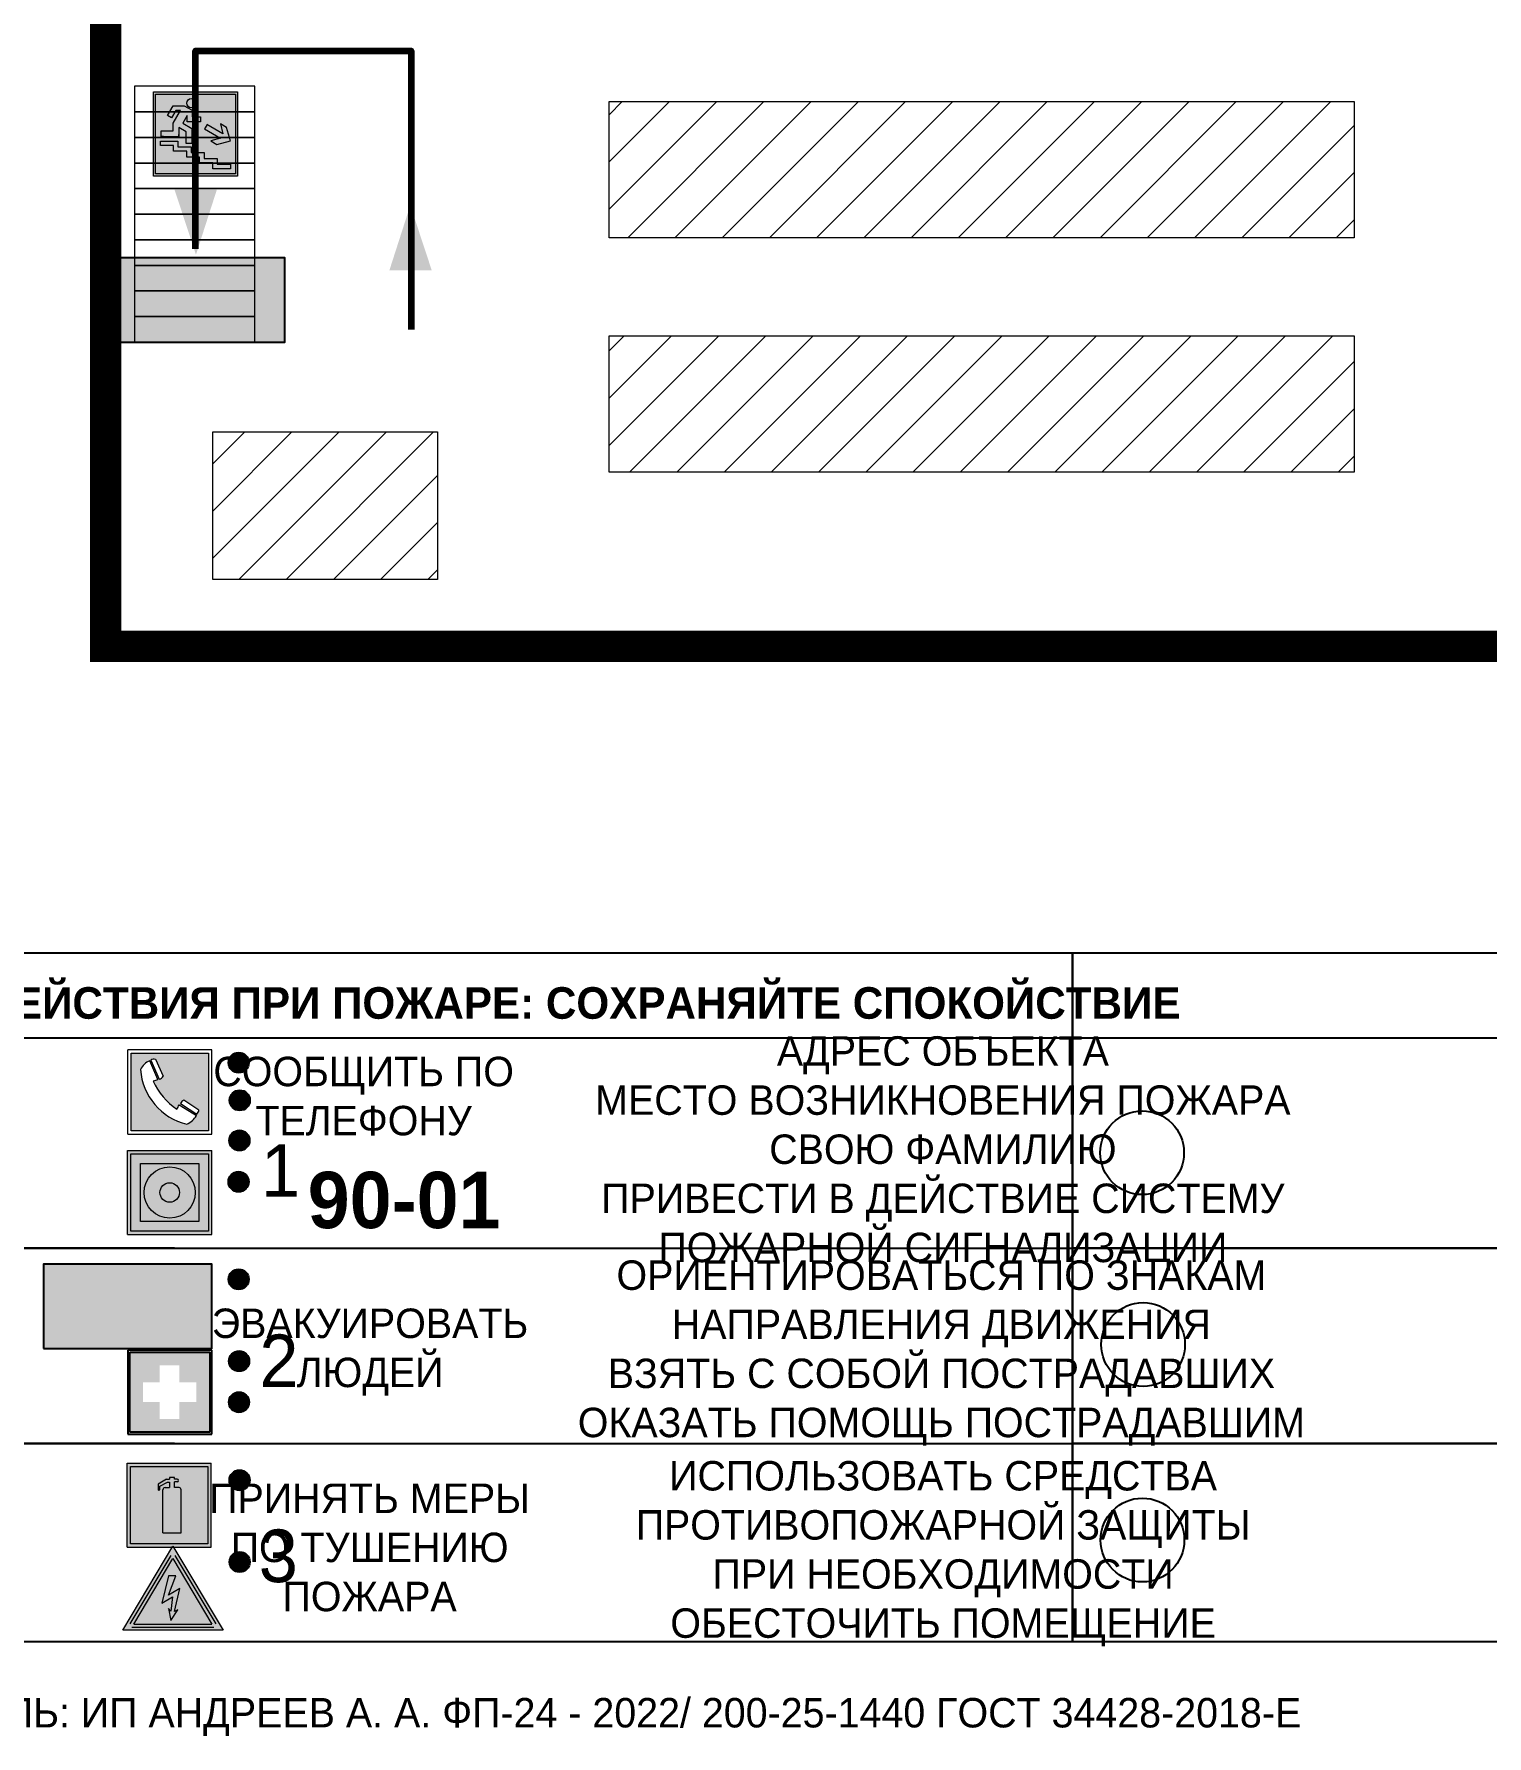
# Model space of a CAD drawing. Header units: millimetres. Extents: x 13810 to 67229, y 12374 to 21950.
# Drawn here: x 17372 to 17510.1, y 14167.2 to 14329 of the extents above; entities that cross this region are included whole.
import ezdxf

# ---------------------------------------------------------------- set-up
doc = ezdxf.new("R2010")
doc.units = ezdxf.units.MM
doc.layers.add('План_Штампы', color=7, linetype='Continuous')
doc.styles.add('обычный', font='arial.ttf')

# ---------------------------------------------------------------- blocks, each defined once
blk = doc.blocks.new('A$C3E6D3DDE')
at = {"lineweight": 5}
h = blk.add_hatch(color=40, dxfattribs=at)
h.paths.add_polyline_path([(24.1, 1.45), (16.46, -11.35), (31.74, -11.35)])
h.paths.add_polyline_path([(24.09, -0.46), (30.03, -10.41), (18.14, -10.41)], flags=16)
h.paths.add_polyline_path([(24.54, -3.08), (23.41, -6.02), (25.13, -5.01), (24.33, -8.5), (24.82, -8.27), (23.79, -9.86), (23.4, -8.04), (23.8, -8.43), (24.04, -6.29), (22.39, -7.25), (23.44, -3.08)], flags=0)
h = blk.add_hatch(color=256, dxfattribs=at)
h.paths.add_polyline_path([(24.37, 0.03, 0.567511), (23.82, 0.03), (17.59, -10.4, 0.582454), (17.86, -10.88), (30.32, -10.88, 0.582149), (30.6, -10.4)])
h.paths.add_polyline_path([(24.09, -0.46), (18.14, -10.41), (30.03, -10.41)], flags=16)
h.paths.add_polyline_path([(24.54, -3.08), (23.41, -6.02), (25.13, -5.01), (24.33, -8.5), (24.82, -8.27), (23.79, -9.86), (23.4, -8.04), (23.8, -8.43), (24.04, -6.29), (22.39, -7.25), (23.44, -3.08)], flags=0)
h = blk.add_hatch(color=40, dxfattribs=at)
h.paths.add_polyline_path([(24.09, -0.46), (18.14, -10.41), (30.03, -10.41)])
h.paths.add_polyline_path([(24.82, -8.27), (23.79, -9.86), (23.4, -8.04), (23.8, -8.43), (24.04, -6.29), (22.39, -7.25), (23.44, -3.08), (24.54, -3.08), (23.41, -6.02), (25.13, -5.01), (24.33, -8.5)], flags=16)
at = {"color": 40, "lineweight": 5}
for p, q in [((16.46, -11.35), (24.1, 1.45)), ((24.1, 1.45), (31.74, -11.35))]:
    blk.add_line(p, q, dxfattribs=at)
at = {"lineweight": 5}
for p, q in [((17.59, -10.4), (23.82, 0.03)), ((24.37, 0.03), (30.6, -10.4)), ((18.14, -10.41), (24.09, -0.46)), ((24.09, -0.46), (30.03, -10.41)), ((23.44, -3.08), (22.39, -7.25)), ((23.41, -6.02), (24.54, -3.08)), ((25.13, -5.01), (23.41, -6.02)), ((24.54, -3.08), (23.44, -3.08)), ((24.33, -8.5), (25.13, -5.01)), ((22.39, -7.25), (24.04, -6.29)), ((24.04, -6.29), (23.8, -8.43)), ((23.8, -8.43), (23.4, -8.04)), ((23.4, -8.04), (23.79, -9.86)), ((23.79, -9.86), (24.82, -8.27)), ((24.82, -8.27), (24.33, -8.5)), ((17.86, -10.88), (30.32, -10.88)), ((18.14, -10.41), (30.03, -10.41))]:
    blk.add_line(p, q, dxfattribs=at)
at = {"color": 50, "lineweight": 5}
blk.add_line((31.74, -11.35), (16.46, -11.35), dxfattribs=at)
blk = doc.blocks.new('A$C456E1F9C')
at = {"lineweight": 5}
h = blk.add_hatch(color=242, dxfattribs=at)
h.paths.add_polyline_path([(0.51, -1.47), (0.51, -13.26), (12.29, -13.26), (12.29, -1.47)])
h.paths.add_polyline_path([(5.42, -4.95, -0.254479), (4.78, -5.4), (3.52, -2.53, -0.209735), (4.23, -2.4)], flags=16)
h.paths.add_polyline_path([(8.53, -8.6), (10.87, -10.17), (10.54, -10.76), (8.03, -9.13, -0.192251)], flags=16)
h.paths.add_polyline_path([(4.61, -5.49, 0.005518), (3.87, -5.72, 0.128647), (7.49, -10.01, 0.00809), (7.83, -9.33), (10.47, -10.97, -0.16736), (8.99, -12.25, -0.327862), (1.95, -3.95, -0.166952), (3.36, -2.62)], flags=16)
at = {"color": 242, "lineweight": 5}
for p, q in [((0, -13.77), (0, -0.97)), ((12.8, -0.97), (0, -0.97)), ((3.52, -2.53), (4.78, -5.4)), ((4.23, -2.4), (5.42, -4.95)), ((12.8, -13.77), (12.8, -0.97)), ((4.61, -5.49), (3.36, -2.62)), ((7.83, -9.33), (10.47, -10.97)), ((8.03, -9.13), (10.54, -10.76)), ((10.81, -10.12), (8.53, -8.6)), ((10.54, -10.76), (10.8, -10.3)), ((10.8, -10.3), (10.81, -10.12)), ((0, -13.77), (12.8, -13.77))]:
    blk.add_line(p, q, dxfattribs=at)
blk.add_lwpolyline([(0.51, -1.47), (12.29, -1.47), (12.29, -13.26), (0.51, -13.26)], close=True, dxfattribs=at)
for centre, radius, start, end in [((4.02, -3.27), 0.891, 76.3284, 123.7092), ((4.59, -5.34), 2.99, 114.2845, 152.1974), ((11.12, -3.31), 9.19, 183.9915, 256.6009), ((4.68, -4.59), 0.824, 276.9621, 334.0723), ((14.98, -39.1), 35.17, 107.1487, 108.4135), ((13.86, -0.94), 11.08, 205.5536, 234.8762), ((-13.31, 0.8), 23.44, 332.5487, 334.4027), ((8.94, -9.5), 0.989, 114.4092, 157.9388), ((7.87, -9.46), 3, 291.9291, 329.9329)]:
    blk.add_arc(centre, radius, start, end, dxfattribs=at)
blk = doc.blocks.new('A$C54414219')
at = {"true_color": 0xffffff}
h = blk.add_hatch(color=7, dxfattribs=at)
h.paths.add_polyline_path([(2.39, -9.45), (2.39, -18.3), (11.23, -18.3), (11.23, -9.45)], flags=0)
h.paths.add_polyline_path([(10.71, -13.87, -1), (2.92, -13.87, -1)], flags=0)
h.paths.add_polyline_path([(8.3, -13.87, -1), (5.33, -13.87, -1)], flags=0)
h.paths.add_polyline_path([(0.41, -7.47), (0.41, -20.27), (13.21, -20.27), (13.21, -7.47)])
h.paths.add_polyline_path([(0.92, -19.77), (12.71, -19.77), (12.71, -7.98), (0.92, -7.98)], flags=16)
h.paths.add_polyline_path([(11.23, -9.45), (11.23, -18.3), (2.39, -18.3), (2.39, -9.45)], flags=0)
at = {"lineweight": 5}
h = blk.add_hatch(color=242, dxfattribs=at)
h.paths.add_polyline_path([(12.71, -7.98), (0.92, -7.98), (0.92, -19.77), (12.71, -19.77)])
h.paths.add_polyline_path([(11.23, -18.3), (2.39, -18.3), (2.39, -9.45), (11.23, -9.45)], flags=16)
h.paths.add_polyline_path([(10.71, -13.87, -1), (2.92, -13.87, -1)], flags=0)
h.paths.add_polyline_path([(8.3, -13.87, -1), (5.33, -13.87, -1)], flags=0)
at = {"true_color": 0xffffff}
h = blk.add_hatch(color=7, dxfattribs=at)
h.paths.add_polyline_path([(2.39, -9.45), (2.39, -18.3), (11.23, -18.3), (11.23, -9.45)])
h.paths.add_polyline_path([(10.71, -13.87, -1), (2.92, -13.87, -1)], flags=16)
h.paths.add_polyline_path([(8.3, -13.87, -1), (5.33, -13.87, -1)], flags=0)
at = {"lineweight": 5}
h = blk.add_hatch(color=242, dxfattribs=at)
h.paths.add_polyline_path([(2.92, -13.87, 1), (10.71, -13.87, 1)])
h.paths.add_polyline_path([(8.3, -13.87, -1), (5.33, -13.87, -1)], flags=16)
at = {"color": 242, "lineweight": 5}
for p, q in [((0.41, -20.27), (0.41, -7.47)), ((0.41, -7.47), (13.21, -7.47)), ((0.41, -7.47), (13.21, -7.47)), ((13.21, -20.27), (13.21, -7.47)), ((0.41, -20.27), (13.21, -20.27))]:
    blk.add_line(p, q, dxfattribs=at)
for points in [[(0.92, -7.98), (12.71, -7.98), (12.71, -19.77), (0.92, -19.77)], [(2.39, -9.45), (11.23, -9.45), (11.23, -18.3), (2.39, -18.3)]]:
    blk.add_lwpolyline(points, close=True, dxfattribs=at)
for radius in [3.89, 1.49]:
    blk.add_circle((6.81, -13.87), radius, dxfattribs=at)
blk = doc.blocks.new('A$C32E8229D')
at = {"true_color": 0xffffff}
blk.add_hatch(color=7, dxfattribs=at).paths.add_polyline_path([(0, 0), (0, -8), (16, -8), (16, 0)])
h = blk.add_hatch(color=126)
h.paths.add_polyline_path([(0.2, -0.2), (15.8, -0.2), (15.8, -7.8), (0.2, -7.8)])
h.paths.add_polyline_path([(13.49, -2.05), (12.08, -2.05), (11.37, -2.63, 0.162397), (11.29, -2.84), (11.29, -3.63), (10.35, -3.63), (10.35, -4.05), (11.68, -4.05), (11.68, -3.48), (12.26, -4.28), (11.29, -5.1), (11.29, -6.78), (11.85, -6.78), (11.85, -5.44), (12.8, -4.64), (12.8, -5.94), (14.46, -5.94), (14.46, -5.39), (13.45, -5.39), (13.45, -3.97), (12.46, -2.59), (13.15, -2.59), (13.69, -3.34), (14.18, -3)], flags=16)
h.paths.add_polyline_path([(10.74, -1.82, 1), (11.8, -1.82, 1)], flags=16)
h.paths.add_polyline_path([(9.39, -3.59), (5.99, -3.59), (6.56, -3.03), (5.91, -3.03), (5.1, -3.83), (5.91, -4.64), (6.56, -4.64), (5.99, -4.09), (9.39, -4.09)], flags=16)
h.paths.add_polyline_path([(4.29, -1.08), (1.72, -1.08), (1.72, -6.6), (4.29, -6.6)], flags=16)
at = {"color": 126}
blk.add_lwpolyline([(16, -8), (0, -8), (0, 0), (16, 0)], close=True, dxfattribs=at)
blk = doc.blocks.new('A$C18900ED3')
h = blk.add_hatch(color=126)
h.paths.add_polyline_path([(-0.18, -0.18), (-7.02, -0.18), (-7.02, -7.02), (-0.18, -7.02)])
h.paths.add_polyline_path([(-5.89, -4.46), (-5.89, -2.77), (-4.46, -2.77), (-4.46, -1.31), (-2.77, -1.31), (-2.77, -2.77), (-1.33, -2.77), (-1.33, -4.46), (-2.77, -4.46), (-2.77, -5.89), (-4.46, -5.89), (-4.46, -4.46)], flags=16)
at = {"color": 126}
for p, q in [((-7.2, 0), (-7.2, -7.2)), ((0, 0), (-7.2, 0)), ((0, -7.2), (0, 0)), ((-7.02, -7.02), (-7.02, -0.18)), ((-7.02, -0.18), (-0.18, -0.18)), ((-0.18, -0.18), (-0.18, -7.02)), ((-7.2, -7.2), (0, -7.2)), ((-0.18, -7.02), (-7.02, -7.02))]:
    blk.add_line(p, q, dxfattribs=at)
blk = doc.blocks.new('A$C3AD82952')
at = {"true_color": 0xf5f5ff}
h = blk.add_hatch(color=7, dxfattribs=at)
h.dxf.hatch_style = 1
h.paths.add_polyline_path([(8.21, 8.73, 0.414214), (7.89, 9.05), (7.22, 9.05), (7.22, 9.92), (7.59, 9.92, 1), (7.57, 10.36), (7.22, 10.36), (7.22, 10.6), (6.43, 10.6), (6.43, 10.36), (6.01, 10.36), (4.74, 9.59), (4.74, 8.69), (4.98, 8.73), (4.98, 9.26), (6.12, 9.91), (6.43, 9.91), (6.43, 9.05), (5.76, 9.05, 0.414214), (5.44, 8.73), (5.44, 2.2), (8.21, 2.2)], flags=0)
h.paths.add_polyline_path([(12.8, 12.8), (0, 12.8), (0, 0), (12.8, 0)])
h.paths.add_polyline_path([(0.51, 12.29), (12.29, 12.29), (12.29, 0.51), (0.51, 0.51)], flags=16)
h.paths.add_polyline_path([(4.74, 9.59), (6.01, 10.36), (6.43, 10.36), (6.43, 10.6), (7.22, 10.6), (7.22, 10.36), (7.59, 10.36, -0.94586), (7.59, 9.92), (7.22, 9.92), (7.22, 9.05), (7.89, 9.05, -0.414214), (8.21, 8.73), (8.21, 2.2), (5.44, 2.2), (5.44, 8.73, -0.414214), (5.76, 9.05), (6.43, 9.05), (6.43, 9.91), (6.12, 9.91), (4.98, 9.26), (4.98, 8.73), (4.74, 8.69)], flags=0)
h = blk.add_hatch(color=242)
h.dxf.hatch_style = 1
h.paths.add_polyline_path([(12.29, 12.29), (0.51, 12.29), (0.51, 0.51), (12.29, 0.51)])
h.paths.add_polyline_path([(4.74, 8.69), (4.74, 9.59), (6.01, 10.36), (6.43, 10.36), (6.43, 10.6), (7.22, 10.6), (7.22, 10.36), (7.59, 10.36, -0.94586), (7.59, 9.92), (7.22, 9.92), (7.22, 9.05), (7.89, 9.05, -0.414214), (8.21, 8.73), (8.21, 2.2), (5.44, 2.2), (5.44, 8.73, -0.414214), (5.76, 9.05), (6.43, 9.05), (6.43, 9.91), (6.12, 9.91), (4.98, 9.26), (4.98, 8.73)], flags=16)
h = blk.add_hatch(color=7, dxfattribs=at)
h.dxf.hatch_style = 1
h.paths.add_polyline_path([(8.21, 8.73, 0.414214), (7.89, 9.05), (7.22, 9.05), (7.22, 9.92), (7.59, 9.92, 1), (7.57, 10.36), (7.22, 10.36), (7.22, 10.6), (6.43, 10.6), (6.43, 10.36), (6.01, 10.36), (4.74, 9.59), (4.74, 8.69), (4.98, 8.73), (4.98, 9.26), (6.12, 9.91), (6.43, 9.91), (6.43, 9.05), (5.76, 9.05, 0.414214), (5.44, 8.73), (5.44, 2.2), (8.21, 2.2)])
at = {"color": 242, "lineweight": 5}
for p, q in [((0, 0), (0, 12.8)), ((0, 12.8), (12.8, 12.8)), ((6.01, 10.36), (4.74, 9.59)), ((6.01, 10.36), (6.43, 10.36)), ((7.22, 10.6), (6.43, 10.6)), ((6.43, 10.6), (6.43, 10.36)), ((7.22, 10.36), (7.22, 10.6)), ((7.59, 10.36), (7.22, 10.36)), ((12.8, 0), (12.8, 12.8)), ((4.74, 9.59), (4.74, 8.69)), ((4.74, 8.69), (4.98, 8.73)), ((4.98, 9.26), (6.12, 9.91)), ((4.98, 8.73), (4.98, 9.26)), ((5.44, 2.2), (5.44, 8.73)), ((5.76, 9.05), (6.43, 9.05)), ((6.12, 9.91), (6.43, 9.91)), ((6.43, 9.91), (6.43, 9.05)), ((7.22, 9.05), (7.22, 9.92)), ((7.59, 9.92), (7.22, 9.92)), ((7.89, 9.05), (7.22, 9.05)), ((8.21, 2.2), (8.21, 8.73)), ((0, 0), (12.8, 0)), ((5.44, 2.2), (8.21, 2.2))]:
    blk.add_line(p, q, dxfattribs=at)
blk.add_lwpolyline([(0.51, 12.29), (12.29, 12.29), (12.29, 0.51), (0.51, 0.51)], close=True, dxfattribs=at)
for centre, radius, start, end in [((7.58, 10.14), 0.223, 273.1875, 86.8125), ((5.76, 8.73), 0.32, 90, 180), ((7.89, 8.73), 0.32, 0, 90)]:
    blk.add_arc(centre, radius, start, end, dxfattribs=at)
blk = doc.blocks.new('A$C7B4425F7')
at = {"true_color": 0xffffff}
blk.add_hatch(color=7, dxfattribs=at).paths.add_polyline_path([(0, 0), (-16, 0), (-16, -8), (0, -8)])
h = blk.add_hatch(color=126)
h.paths.add_polyline_path([(-0.2, -0.2), (-15.8, -0.2), (-15.8, -7.8), (-0.2, -7.8)])
h.paths.add_polyline_path([(-11.76, -2.03), (-11.76, -3.66), (-11.17, -3.66, -0.568275), (-11.17, -6.18), (-12.58, -6.18), (-12.58, -2.03)], flags=16)
h.paths.add_polyline_path([(-13.33, -4.12, -0.495768), (-13.59, -6.18), (-15.03, -6.18), (-15.03, -2.03), (-13.59, -2.03, -0.487973)], flags=16)
h.paths.add_polyline_path([(-10.25, -2.03), (-9.48, -2.03), (-9.48, -6.18), (-10.25, -6.18)], flags=16)
h.paths.add_polyline_path([(-13.84, -3.69), (-14.24, -3.69), (-14.24, -3.03), (-13.9, -3.03, -0.692621)], flags=0)
h.paths.add_polyline_path([(-9.15, -2.03), (-8.4, -2.03), (-8.04, -3.07), (-7.68, -2.03), (-6.93, -2.03), (-7.64, -4.1), (-6.93, -6.18), (-7.68, -6.18), (-8.04, -5.14), (-8.4, -6.18), (-9.15, -6.18), (-8.44, -4.1)], flags=16)
h.paths.add_polyline_path([(-11.76, -4.46), (-11.42, -4.46, -0.692621), (-11.36, -5.12), (-11.76, -5.12)], flags=0)
h.paths.add_polyline_path([(-13.9, -5.2), (-14.24, -5.2), (-14.24, -4.55), (-13.84, -4.55, -0.708038)], flags=0)
edge = h.paths.add_edge_path(flags=16)
edge.add_ellipse((-5.51, -4.08), major_axis=(0, 2.05), ratio=0.586184, start_angle=0, end_angle=360)
edge = h.paths.add_edge_path(flags=0)
edge.add_ellipse((-5.51, -4.08), major_axis=(0, 1.14), ratio=0.454828, start_angle=0, end_angle=360)
h.paths.add_polyline_path([(-4.13, -4.96, 0.377264), (-3.48, -4.52, 0.0555), (-3.16, -2.03), (-1.66, -2.03), (-1.66, -4.96), (-0.96, -4.96), (-0.96, -7.01), (-1.75, -7.01), (-1.75, -6.18), (-3.3, -6.18), (-3.3, -7.02), (-4.13, -7.02)], flags=16)
h.paths.add_polyline_path([(-2.73, -2.91), (-2.28, -2.91), (-2.28, -4.96), (-3.05, -4.96, 0.079136)], flags=0)
at = {"color": 126}
blk.add_lwpolyline([(-16, -8), (0, -8), (0, 0), (-16, 0)], close=True, dxfattribs=at)
blk = doc.blocks.new('вниз')
at = {"lineweight": 0, "true_color": 0xffffff}
h = blk.add_hatch(color=7, dxfattribs=at)
h.dxf.hatch_style = 1
h.paths.add_polyline_path([(40994.51, -4472.22), (40986.51, -4472.22), (40986.51, -4480.22), (40994.51, -4480.22)])
h.paths.add_polyline_path([(40994.31, -4472.42), (40994.31, -4480.01), (40986.71, -4480.01), (40986.71, -4472.42)], flags=16)
h.paths.add_polyline_path([(40988.43, -4473.53), (40989.43, -4473.53), (40990.19, -4473.96), (40990.19, -4474.6), (40991, -4474.6), (40991, -4475.06), (40989.73, -4475.06), (40989.73, -4474.46), (40989.3, -4475.18), (40990.17, -4475.7), (40990.17, -4477.11), (40989.63, -4477.11), (40989.63, -4476.01), (40988.94, -4475.59), (40988.94, -4476.46), (40988.94, -4476.46), (40987.47, -4476.46), (40987.26, -4476.46), (40987.26, -4475.92), (40988.4, -4475.92), (40988.4, -4475.2), (40989.1, -4473.99), (40988.66, -4473.99), (40988.24, -4474.7), (40987.86, -4474.47), (40988.41, -4473.56)], flags=0)
h.paths.add_polyline_path([(40990.55, -4473.29, -1), (40989.69, -4473.29, -1)], flags=0)
h.paths.add_polyline_path([(40988.85, -4476.89), (40988.85, -4477.43), (40990.1, -4477.43), (40990.1, -4477.99), (40991.34, -4477.99), (40991.34, -4478.54), (40992.59, -4478.54), (40992.59, -4479.09), (40993.83, -4479.09), (40993.83, -4479.52), (40992.17, -4479.52), (40992.17, -4478.97), (40990.91, -4478.97), (40990.91, -4478.41), (40989.68, -4478.41), (40989.68, -4477.86), (40988.43, -4477.86), (40988.43, -4477.31), (40987.6, -4477.31), (40987.18, -4477.31), (40987.18, -4476.89)], flags=0)
h.paths.add_polyline_path([(40991.61, -4475.33), (40993.12, -4476.2), (40992.9, -4475.27), (40993.48, -4475.6), (40993.83, -4476.88), (40992.56, -4477.22), (40991.97, -4476.88), (40992.9, -4476.61), (40991.38, -4475.74), (40991.58, -4475.39)], flags=0)
h.paths.add_polyline_path([(40990.19, -4473.96), (40989.43, -4473.53), (40988.43, -4473.53), (40988.41, -4473.56), (40987.86, -4474.47), (40988.24, -4474.7), (40988.66, -4473.99), (40989.1, -4473.99), (40988.4, -4475.2), (40988.4, -4475.92), (40987.26, -4475.92), (40987.26, -4476.46), (40987.47, -4476.46), (40988.94, -4476.46), (40988.94, -4476.27), (40988.94, -4475.59), (40989.63, -4476.01), (40989.63, -4477.11), (40990.17, -4477.11), (40990.17, -4475.7), (40989.3, -4475.18), (40989.73, -4474.46), (40989.73, -4475.06), (40991, -4475.06), (40991, -4474.6), (40990.19, -4474.6)], flags=0)
h.paths.add_polyline_path([(40990.55, -4473.29, 1), (40989.69, -4473.29, 1)], flags=0)
h.paths.add_polyline_path([(40991.61, -4475.33), (40991.58, -4475.39), (40991.38, -4475.74), (40992.9, -4476.61), (40991.97, -4476.88), (40992.56, -4477.22), (40993.83, -4476.88), (40993.48, -4475.6), (40992.9, -4475.27), (40993.12, -4476.2)], flags=0)
h.paths.add_polyline_path([(40990.1, -4477.43), (40988.85, -4477.43), (40988.85, -4476.89), (40987.18, -4476.89), (40987.18, -4477.31), (40987.6, -4477.31), (40988.43, -4477.31), (40988.43, -4477.86), (40989.68, -4477.86), (40989.68, -4478.41), (40990.91, -4478.41), (40990.91, -4478.97), (40992.17, -4478.97), (40992.17, -4479.52), (40993.83, -4479.52), (40993.83, -4479.09), (40992.59, -4479.09), (40992.59, -4478.54), (40991.34, -4478.54), (40991.34, -4477.99), (40990.1, -4477.99)], flags=0)
at = {"lineweight": 0}
h = blk.add_hatch(color=126, dxfattribs=at)
h.dxf.hatch_style = 1
h.paths.add_polyline_path([(40994.31, -4472.42), (40986.71, -4472.42), (40986.71, -4480.01), (40994.31, -4480.01)])
h.paths.add_polyline_path([(40988.43, -4473.53), (40989.43, -4473.53), (40990.19, -4473.96), (40990.19, -4474.6), (40991, -4474.6), (40991, -4475.06), (40989.73, -4475.06), (40989.73, -4474.46), (40989.3, -4475.18), (40990.17, -4475.7), (40990.17, -4477.11), (40989.63, -4477.11), (40989.63, -4476.01), (40988.94, -4475.59), (40988.94, -4476.46), (40988.94, -4476.46), (40987.47, -4476.46), (40987.26, -4476.46), (40987.26, -4475.92), (40988.4, -4475.92), (40988.4, -4475.2), (40989.1, -4473.99), (40988.66, -4473.99), (40988.24, -4474.7), (40987.86, -4474.47), (40988.41, -4473.56)], flags=16)
h.paths.add_polyline_path([(40990.55, -4473.29, -1), (40989.69, -4473.29, -1)], flags=16)
h.paths.add_polyline_path([(40988.85, -4476.89), (40988.85, -4477.43), (40990.1, -4477.43), (40990.1, -4477.99), (40991.34, -4477.99), (40991.34, -4478.54), (40992.59, -4478.54), (40992.59, -4479.09), (40993.83, -4479.09), (40993.83, -4479.52), (40992.17, -4479.52), (40992.17, -4478.97), (40990.91, -4478.97), (40990.91, -4478.41), (40989.68, -4478.41), (40989.68, -4477.86), (40988.43, -4477.86), (40988.43, -4477.31), (40987.6, -4477.31), (40987.18, -4477.31), (40987.18, -4476.89)], flags=16)
h.paths.add_polyline_path([(40991.61, -4475.33), (40993.12, -4476.2), (40992.9, -4475.27), (40993.48, -4475.6), (40993.83, -4476.88), (40992.56, -4477.22), (40991.97, -4476.88), (40992.9, -4476.61), (40991.38, -4475.74), (40991.58, -4475.39)], flags=16)
at = {"lineweight": 0, "true_color": 0xffffff}
h = blk.add_hatch(color=7, dxfattribs=at)
h.dxf.hatch_style = 1
h.paths.add_polyline_path([(40989.73, -4474.46), (40989.73, -4475.06), (40991, -4475.06), (40991, -4474.6), (40990.19, -4474.6), (40990.19, -4473.96), (40989.43, -4473.53), (40988.43, -4473.53), (40988.41, -4473.56), (40987.86, -4474.47), (40988.24, -4474.7), (40988.66, -4473.99), (40989.1, -4473.99), (40988.4, -4475.2), (40988.4, -4475.92), (40987.26, -4475.92), (40987.26, -4476.46), (40987.47, -4476.46), (40988.94, -4476.46), (40988.94, -4475.59), (40989.63, -4476.01), (40989.63, -4477.11), (40990.17, -4477.11), (40990.17, -4475.7), (40989.3, -4475.18)])
h.paths.add_polyline_path([(40989.69, -4473.29, 1), (40990.55, -4473.29, 1)])
h.paths.add_polyline_path([(40991.61, -4475.33), (40991.58, -4475.39), (40991.38, -4475.74), (40992.9, -4476.61), (40991.97, -4476.88), (40992.56, -4477.22), (40993.83, -4476.88), (40993.48, -4475.6), (40992.9, -4475.27), (40993.12, -4476.2)])
h.paths.add_polyline_path([(40990.1, -4477.43), (40988.85, -4477.43), (40988.85, -4476.89), (40987.18, -4476.89), (40987.18, -4477.31), (40987.6, -4477.31), (40988.43, -4477.31), (40988.43, -4477.86), (40989.68, -4477.86), (40989.68, -4478.41), (40990.91, -4478.41), (40990.91, -4478.97), (40992.17, -4478.97), (40992.17, -4479.52), (40993.83, -4479.52), (40993.83, -4479.09), (40992.59, -4479.09), (40992.59, -4478.54), (40991.34, -4478.54), (40991.34, -4477.99), (40990.1, -4477.99)])
at = {"color": 126, "lineweight": 0}
for points in [[(40986.51, -4472.22), (40994.51, -4472.22), (40994.51, -4480.22), (40986.51, -4480.22)], [(40986.71, -4472.42), (40994.31, -4472.42), (40994.31, -4480.01), (40986.71, -4480.01)]]:
    blk.add_lwpolyline(points, close=True, dxfattribs=at)
for points in [[(40987.47, -4476.46), (40987.26, -4476.46), (40987.26, -4475.92), (40988.4, -4475.92), (40988.4, -4475.2), (40989.1, -4473.99), (40988.66, -4473.99), (40988.24, -4474.7), (40987.86, -4474.47), (40988.41, -4473.56), (40988.43, -4473.53), (40989.43, -4473.53), (40990.19, -4473.96), (40990.19, -4474.6), (40991, -4474.6), (40991, -4475.06), (40989.73, -4475.06), (40989.73, -4474.46), (40989.3, -4475.18), (40990.17, -4475.7), (40990.17, -4477.11), (40989.63, -4477.11), (40989.63, -4476.01), (40988.94, -4475.59), (40988.94, -4476.46)], [(40991.58, -4475.39), (40991.38, -4475.74), (40992.9, -4476.61), (40991.97, -4476.88), (40992.56, -4477.22), (40993.83, -4476.88), (40993.48, -4475.6), (40992.9, -4475.27), (40993.12, -4476.2), (40991.61, -4475.33), (40991.58, -4475.39)], [(40987.6, -4477.31), (40987.18, -4477.31), (40987.18, -4476.89), (40988.85, -4476.89), (40988.85, -4477.43), (40990.1, -4477.43), (40990.1, -4477.99), (40991.34, -4477.99), (40991.34, -4478.54), (40992.59, -4478.54), (40992.59, -4479.09), (40993.83, -4479.09), (40993.83, -4479.52), (40992.17, -4479.52), (40992.17, -4478.97), (40990.91, -4478.97), (40990.91, -4478.41), (40989.68, -4478.41), (40989.68, -4477.86), (40988.43, -4477.86), (40988.43, -4477.31), (40987.6, -4477.31)], [(40987.47, -4476.46), (40988.94, -4476.46), (40988.94, -4476.27)]]:
    blk.add_lwpolyline(points, dxfattribs=at)
blk.add_circle((40990.12, -4473.29), 0.432, dxfattribs=at)

msp = doc.modelspace()

# ---------------------------------------------------------------- hatches: boundary and pattern name
at = {"lineweight": 0}
h = msp.add_hatch(dxfattribs=at)
h.set_pattern_fill('ANSI31', color=256)
h.set_pattern_definition([(45, (-3413.9703, 12348.202), (-2.24506403, 2.24506403), [])])
h.paths.add_polyline_path([(17410.35, 14291.17), (17389, 14291.17), (17389, 14277.15), (17410.35, 14277.15)])
h.paths.add_polyline_path([(17497.5, 14322.57), (17426.67, 14322.57), (17426.67, 14309.62), (17497.5, 14309.62)])
h.paths.add_polyline_path([(17497.5, 14300.31), (17426.67, 14300.31), (17426.67, 14287.35), (17497.5, 14287.35)])
h.paths.add_polyline_path([(17570.36, 14324.9), (17529.06, 14324.9), (17529.06, 14306.35), (17570.36, 14306.35)])
h.paths.add_polyline_path([(17570.36, 14299.16), (17536.25, 14299.16), (17536.25, 14281.77), (17570.36, 14281.77)])
h = msp.add_hatch(color=256, dxfattribs=at)
h.dxf.hatch_style = 1
h.paths.add_polyline_path([(17390.49, 14231.22, 1), (17392.42, 14231.22, 1)])
h = msp.add_hatch(color=256, dxfattribs=at)
h.dxf.hatch_style = 1
h.paths.add_polyline_path([(17390.59, 14227.64, 1), (17392.53, 14227.64, 1)])
h = msp.add_hatch(color=256, dxfattribs=at)
h.dxf.hatch_style = 1
h.paths.add_polyline_path([(17390.56, 14223.83, 1), (17392.49, 14223.83, 1)])
h = msp.add_hatch(color=256, dxfattribs=at)
h.dxf.hatch_style = 1
h.paths.add_polyline_path([(17390.47, 14219.9, 1), (17392.4, 14219.9, 1)])
h = msp.add_hatch(color=256, dxfattribs=at)
h.dxf.hatch_style = 1
h.paths.add_polyline_path([(17390.48, 14210.63, 1), (17392.42, 14210.63, 1)])
h = msp.add_hatch(color=256, dxfattribs=at)
h.dxf.hatch_style = 1
h.paths.add_polyline_path([(17390.52, 14202.85, 1), (17392.46, 14202.85, 1)])
h = msp.add_hatch(color=256, dxfattribs=at)
h.dxf.hatch_style = 1
h.paths.add_polyline_path([(17390.52, 14198.95, 1), (17392.45, 14198.95, 1)])
h = msp.add_hatch(color=256, dxfattribs=at)
h.dxf.hatch_style = 1
h.paths.add_polyline_path([(17390.58, 14191.53, 1), (17392.51, 14191.53, 1)])
h = msp.add_hatch(color=256, dxfattribs=at)
h.dxf.hatch_style = 1
h.paths.add_polyline_path([(17390.58, 14183.76, 1), (17392.51, 14183.76, 1)])

# ---------------------------------------------------------------- linework, layer by layer
at = {"lineweight": 0, "const_width": 3}
msp.add_lwpolyline([(17378.81, 14451.18), (17835.96, 14451.18), (17835.96, 14270.79), (17378.81, 14270.79)], close=True, dxfattribs=at)
at = {"color": 126, "lineweight": 100, "true_color": 0x008754}
msp.add_lwpolyline([(17387.35, 14308.57), (17387.35, 14327.4), (17407.86, 14327.4), (17407.86, 14300.91)], dxfattribs=at)
at = {"lineweight": 0}
for points in [[(17381.56, 14321.59), (17393, 14321.59), (17393, 14324.02), (17381.56, 14324.02)], [(17381.56, 14319.16), (17393, 14319.16), (17393, 14321.59), (17381.56, 14321.59)], [(17426.67, 14322.57), (17497.5, 14322.57), (17497.5, 14309.62), (17426.67, 14309.62)], [(17381.56, 14316.73), (17393, 14316.73), (17393, 14319.16), (17381.56, 14319.16)], [(17381.56, 14314.3), (17393, 14314.3), (17393, 14316.73), (17381.56, 14316.73)], [(17381.56, 14311.87), (17393, 14311.87), (17393, 14314.3), (17381.56, 14314.3)], [(17381.56, 14309.44), (17393, 14309.44), (17393, 14311.87), (17381.56, 14311.87)], [(17381.56, 14307), (17393, 14307), (17393, 14309.44), (17381.56, 14309.44)], [(17381.56, 14304.57), (17393, 14304.57), (17393, 14307), (17381.56, 14307)], [(17381.56, 14302.14), (17393, 14302.14), (17393, 14304.57), (17381.56, 14304.57)], [(17381.56, 14299.71), (17393, 14299.71), (17393, 14302.14), (17381.56, 14302.14)], [(17426.67, 14300.31), (17497.5, 14300.31), (17497.5, 14287.35), (17426.67, 14287.35)], [(17389, 14291.17), (17410.35, 14291.17), (17410.35, 14277.15), (17389, 14277.15)]]:
    msp.add_lwpolyline(points, close=True, dxfattribs=at)
for points in [[(17326.95, 14233.58), (17470.71, 14233.58), (17470.71, 14241.63), (17326.95, 14241.63)], [(17470.71, 14233.58), (17614.48, 14233.58), (17614.48, 14241.63), (17470.71, 14241.63)], [(17326.95, 14233.58), (17470.71, 14233.58), (17470.71, 14176.18), (17326.95, 14176.18)], [(17470.71, 14233.58), (17614.48, 14233.58), (17614.48, 14176.18), (17470.71, 14176.18)]]:
    msp.add_lwpolyline(points, close=True)
for points in [[(17385.36, 14213.58), (17326.95, 14213.58), (17470.71, 14213.58)], [(17529.13, 14213.58), (17470.71, 14213.58), (17614.48, 14213.58)], [(17385.36, 14195.01), (17326.95, 14195.01), (17470.71, 14195.01)], [(17529.13, 14195.01), (17470.71, 14195.01), (17614.48, 14195.01)]]:
    msp.add_lwpolyline(points)
for centre, radius in [((17391.45, 14231.22), 0.966), ((17391.56, 14227.64), 0.966), ((17477.34, 14222.66), 3.98), ((17391.52, 14223.83), 0.966), ((17391.44, 14219.9), 0.966), ((17391.45, 14210.63), 0.966), ((17477.43, 14204.43), 3.98), ((17391.49, 14202.85), 0.966), ((17391.48, 14198.95), 0.966), ((17391.54, 14191.53), 0.966), ((17477.37, 14185.85), 3.98), ((17391.55, 14183.76), 0.966)]:
    msp.add_circle(centre, radius)
at = {"layer": 'План_Штампы', "color": 126, "true_color": 0x008754}
for points in [[(17385.35, 14314.21), (17389.38, 14314.2), (17387.39, 14308.02)], [(17409.81, 14306.52), (17405.78, 14306.53), (17407.77, 14312.71)]]:
    msp.add_solid(points, dxfattribs=at)

# ---------------------------------------------------------------- block references
at = {"color": 126, "true_color": 0x008754}
msp.add_blockref('вниз', (-23603.17, 18795.71), dxfattribs=at)
for name, p, xscale, yscale, zscale in [('A$C456E1F9C', (17380.9, 14233.04), 0.625, 0.625, 0.625), ('A$C54414219', (17380.64, 14227.55), 0.625, 0.625, 0.625), ('A$C18900ED3', (17388.9, 14203.91), 1.111111111007631, 1.111111111007631, 1.111111111007631), ('A$C3AD82952', (17380.85, 14185.17), 0.625, 0.625, 0.625), ('A$C3E6D3DDE', (17370.14, 14184.37), 0.625, 0.625, 0.625)]:
    msp.add_blockref(name, p, dxfattribs=dict(xscale=xscale, yscale=yscale, zscale=zscale))
at = {"xscale": -1}
msp.add_blockref('A$C32E8229D', (17388.9, 14212.06), dxfattribs=at)
at = {"layer": 'План_Штампы'}
msp.add_blockref('A$C7B4425F7', (17395.83, 14307.71), dxfattribs=at)

# ---------------------------------------------------------------- texts
at = {"lineweight": 0, "attachment_point": 5, "style": 'обычный'}
for s, insert, char_height, width in [('{\\fProxima Nova Rg|b1|i0|c204|p2;ДЕЙСТВИЯ ПРИ ПОЖАРЕ: СОХРАНЯЙТЕ СПОКОЙСТВИЕ\\H1.6644x; }', (17424.11, 14236.46), 3, 175.1736), ('\\pi-8.4,l8.4,t8.4;{\\fProxima Nova Rg|b0|i0|c204|p2;АДРЕС ОБЪЕКТА\\PМЕСТО ВОЗНИКНОВЕНИЯ ПОЖАРА \\PСВОЮ ФАМИЛИЮ\\PПРИВЕСТИ В ДЕЙСТВИЕ СИСТЕМУ \\PПОЖАРНОЙ СИГНАЛИЗАЦИИ}', (17458.4, 14222.59), 2.8, 126.6484), ('{\\fProxima Nova Rg|b0|i0|c204|p2;СООБЩИТЬ ПО \\PТЕЛЕФОНУ}', (17403.33, 14228.03), 2.8, 126.6484), ('{\\fProxima Nova Rg|b0|i0|c204|p2;1\\H1.1667x; }', (17395.43, 14220.97), 5, 126.6484), ('{\\fProxima Nova Rg|b1|i0|c204|p2;\\H1.0714x;90-01\\fProxima Nova Rg|b0|i0|c204|p2;\\H0.93331x; \\H1.3449x; }', (17407.18, 14218.13), 5, 126.6484), ('\\pi-8.4,l8.4,t8.4;{\\fProxima Nova Rg|b0|i0|c204|p2;ОРИЕНТИРОВАТЬСЯ ПО ЗНАКАМ \\PНАПРАВЛЕНИЯ ДВИЖЕНИЯ\\PВЗЯТЬ С СОБОЙ ПОСТРАДАВШИХ\\PОКАЗАТЬ ПОМОЩЬ ПОСТРАДАВШИМ}', (17458.26, 14203.62), 2.8, 126.6484), ('{\\fProxima Nova Rg|b0|i0|c204|p2;ЭВАКУИРОВАТЬ \\PЛЮДЕЙ}', (17403.94, 14203.71), 2.8, 126.6484), ('{\\fProxima Nova Rg|b0|i0|c204|p2;2\\H1.1967x; }', (17395.28, 14202.88), 5, 126.6484), ('\\pi-8.4,l8.4,t8.4;{\\fProxima Nova Rg|b0|i0|c204|p2;ИСПОЛЬЗОВАТЬ СРЕДСТВА \\PПРОТИВОПОЖАРНОЙ ЗАЩИТЫ \\PПРИ НЕОБХОДИМОСТИ \\PОБЕСТОЧИТЬ ПОМЕЩЕНИЕ}', (17458.42, 14184.55), 2.8, 126.6484), ('{\\fProxima Nova Rg|b0|i0|c204|p2;ПРИНЯТЬ МЕРЫ \\PПО ТУШЕНИЮ \\PПОЖАРА}', (17403.9, 14185.13), 2.8, 126.6484), ('{\\fProxima Nova Rg|b0|i0|c204|p2;3\\H1.1967x; }', (17395.22, 14184.31), 5, 126.6484), ('\\pi-8.4,l8.4,t8.4;{\\fProxima Nova Rg|b0|i0|c204|p2;ИЗГОТОВИТЕЛЬ: ИП АНДРЕЕВ А. А.\\fProxima Nova Rg|b0|i0|c0|p2; \\fProxima Nova Rg|b0|i0|c204|p2;ФП-24 - 2022/ 200-25-1440 ГОСТ 34428-2018-Е\\H1.2266x; }', (17418.43, 14169.03), 2.8, 191.3484)]:
    msp.add_mtext(s, dxfattribs=dict(at, insert=insert, char_height=char_height, width=width))

doc.saveas('drawing.dxf')
